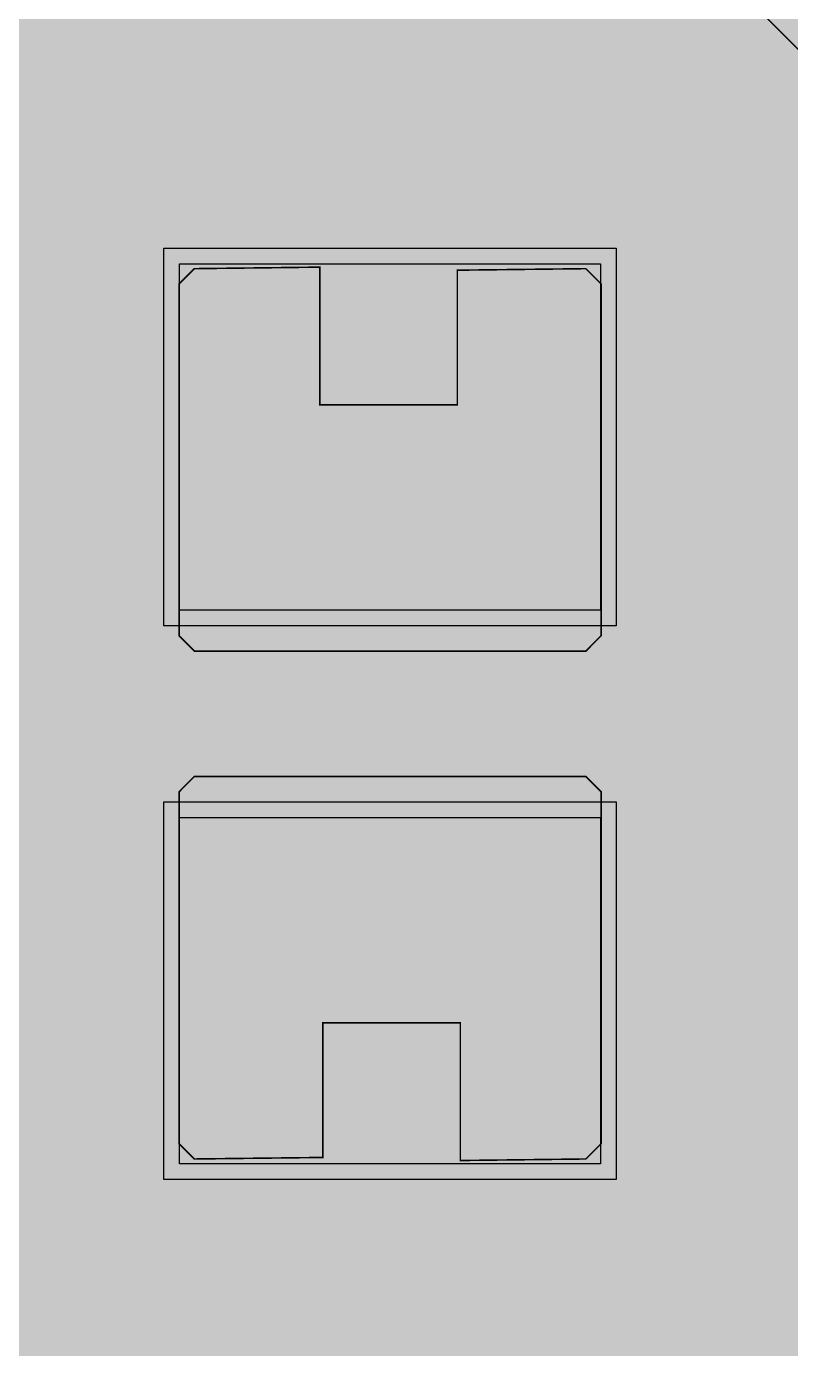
# Model space of a CAD drawing. Header units: millimetres. Extents: x -1 to 101, y -101 to 2.
# Drawn here: x 85.679 to 88.178, y -15.791 to -11.469 of the extents above; entities that cross this region are included whole.
import ezdxf

# ---------------------------------------------------------------- set-up
doc = ezdxf.new("R2010")
doc.units = ezdxf.units.MM
doc.header["$MEASUREMENT"] = 0
for name, color, linetype, true_color in [('Bottom-Layer', 7, 'Continuous', 0x0000ff), ('Inner2', 7, 'Continuous', 0x008000), ('Top-Layer', 7, 'Continuous', 0xff0000), ('Top-Paste-Mask-Layer', 7, 'Continuous', 0x808080), ('Top-Silkscreen-Layer', 7, 'Continuous', 0xffcc00), ('Top-Solder-Mask-Layer', 7, 'Continuous', 0x800080)]:
    doc.layers.add(name, color=color, linetype=linetype, true_color=true_color)

msp = doc.modelspace()

# ---------------------------------------------------------------- hatches: boundary and pattern name
at = {"layer": 'Bottom-Layer'}
msp.add_hatch(color=256, dxfattribs=at).paths.add_polyline_path([(9.0935, -61.626), (0.3581, -61.626), (0.3581, -4), (0.4494, -3.1896), (0.7188, -2.4199), (1.1527, -1.7293), (1.7293, -1.1527), (2.4199, -0.7188), (3.1896, -0.4494), (4, -0.3581), (96.0002, -0.3581), (96.8106, -0.4494), (97.5803, -0.7188), (98.2709, -1.1527), (98.8475, -1.7293), (99.2814, -2.4199), (99.5508, -3.1896), (99.6421, -4), (99.6421, -96.0002), (99.5508, -96.8106), (99.2814, -97.5803), (98.8475, -98.2709), (98.2709, -98.8475), (97.5803, -99.2814), (96.8106, -99.5508), (96.0002, -99.6421), (92.8808, -99.6421), (92.8808, -76.7082), (92.8503, -76.6345), (92.7767, -76.604), (73.749, -76.604), (73.749, -68.2918), (73.7106, -68.0989), (73.6013, -67.9353), (70.0796, -64.4136), (69.9161, -64.3044), (69.7231, -64.266), (12.9502, -64.266), (12.9502, -62.2301), (12.8826, -61.9781), (12.6981, -61.7935), (12.446, -61.726), (9.3504, -61.726), (9.2341, -61.6584), (9.1035, -61.6265), (9.0985, -61.6261)])
at = {"layer": 'Inner2'}
msp.add_hatch(color=256, dxfattribs=at).paths.add_polyline_path([(30.3951, -49.6317), (39.514, -49.6317), (39.7357, -49.6698), (39.9573, -49.6317), (48.8951, -49.6317), (48.934, -49.624), (48.9669, -49.6019), (50.8719, -47.6969), (50.894, -47.664), (50.9017, -47.6251), (50.9017, -32.9351), (51.0962, -32.7407), (51.9767, -32.7407), (51.9192, -33.0945), (52.0541, -33.4265), (52.3422, -33.6398), (52.6993, -33.672), (53.0209, -33.5137), (53.2131, -33.2112), (53.3834, -33.4932), (53.6685, -33.6584), (53.9978, -33.6661), (54.2902, -33.5143), (54.4735, -33.2406), (54.5025, -32.9124), (54.8376, -32.881), (55.1141, -32.689), (55.2608, -32.3861), (67.4792, -20.1676), (73.9141, -20.1676), (73.953, -20.1599), (73.986, -20.1379), (74.24, -19.8839), (74.262, -19.8509), (74.2697, -19.812), (74.2697, -19.6954), (74.5661, -19.6974), (74.8337, -19.57), (75.0191, -19.3389), (75.0853, -19.05), (75.0191, -18.7612), (74.8337, -18.53), (74.5661, -18.4027), (74.2697, -18.4046), (74.2697, -18.171), (74.5665, -18.1737), (74.8348, -18.0466), (75.0207, -17.8153), (75.0871, -17.526), (75.0207, -17.2368), (74.8348, -17.0054), (74.5665, -16.8784), (74.2697, -16.8811), (74.2697, -12.4476), (74.5741, -12.4635), (74.8534, -12.3416), (75.0487, -12.1076), (75.1187, -11.811), (75.0487, -11.5144), (74.8534, -11.2804), (74.5741, -11.1585), (74.2697, -11.1744), (74.2697, -6.858), (74.262, -6.8191), (74.24, -6.7862), (72.97, -5.5162), (72.937, -5.4941), (72.8981, -5.4864), (53.5092, -5.4864), (51.5069, -3.4842), (51.474, -3.4621), (51.4351, -3.4544), (41.9101, -3.4544), (41.8712, -3.4621), (41.8382, -3.4842), (41.3302, -3.9922), (41.3082, -4.0251), (41.3005, -4.064), (41.3005, -5.6902), (40.8423, -6.1484), (39.4391, -6.1484), (39.0907, -5.7999), (39.0907, -3.0901), (40.0472, -2.1336), (52.282, -2.1336), (54.1573, -4.0089), (54.1902, -4.0309), (54.2291, -4.0386), (80.5533, -4.0386), (96.7805, -20.2659), (96.6065, -20.4805), (96.5351, -20.7475), (96.5787, -21.0204), (96.7298, -21.2518), (96.4811, -21.4693), (96.3682, -21.7797), (96.419, -22.106), (96.6209, -22.3674), (96.9239, -22.4989), (97.2528, -22.468), (97.5259, -22.2823), (97.6756, -21.9878), (97.6646, -21.6577), (97.4958, -21.3738), (97.6138, -21.2977), (97.7131, -21.1984), (99.6421, -23.1274), (99.6421, -29.1804), (99.3772, -29.0277), (99.0719, -29.01), (98.7911, -29.1312), (98.5946, -29.3654), (98.5241, -29.663), (98.5946, -29.9606), (98.7911, -30.1949), (99.0719, -30.316), (99.3772, -30.2984), (99.6421, -30.1456), (99.6421, -32.1805), (99.4283, -32.0452), (99.1795, -31.9999), (98.9317, -32.051), (99.0727, -31.7661), (99.0649, -31.4483), (98.91, -31.1706), (98.6438, -30.997), (98.3272, -30.9672), (98.0332, -31.0881), (97.8293, -31.332), (97.7623, -31.6428), (97.8477, -31.949), (98.0658, -32.1804), (98.3665, -32.2836), (98.6807, -32.235), (98.5369, -32.5333), (98.5552, -32.864), (98.7312, -33.1445), (99.0209, -33.305), (99.352, -33.3053), (99.6421, -33.1456), (99.6421, -35.1805), (99.3772, -35.0277), (99.0719, -35.01), (98.7911, -35.1312), (98.5946, -35.3654), (98.5241, -35.663), (98.5946, -35.9606), (98.7911, -36.1949), (99.0719, -36.316), (99.3772, -36.2984), (99.6421, -36.1456), (99.6421, -38.1805), (99.3772, -38.0277), (99.0719, -38.01), (98.7911, -38.1312), (98.5946, -38.3655), (98.5241, -38.663), (98.5946, -38.9606), (98.7911, -39.1949), (99.0719, -39.3161), (99.3772, -39.2984), (99.6421, -39.1456), (99.6421, -41.1805), (99.3772, -41.0277), (99.0719, -41.01), (98.7911, -41.1312), (98.5946, -41.3655), (98.5241, -41.663), (98.5946, -41.9606), (98.7911, -42.1949), (99.0719, -42.3161), (99.3772, -42.2984), (99.6421, -42.1456), (99.6421, -44.1805), (99.3819, -44.0291), (99.0816, -44.0084), (98.803, -44.1225), (98.6036, -44.348), (98.3515, -44.1165), (98.0175, -44.0415), (97.6906, -44.1431), (97.4579, -44.3942), (97.3815, -44.7279), (97.4817, -45.0552), (97.7318, -45.289), (98.0651, -45.3669), (98.3929, -45.2682), (98.6278, -45.0191), (98.8327, -45.2234), (99.1051, -45.3211), (99.3932, -45.2934), (99.6421, -45.1456), (99.6421, -50.1805), (99.3772, -50.0277), (99.0719, -50.01), (98.7911, -50.1312), (98.5946, -50.3655), (98.5241, -50.663), (98.5946, -50.9606), (98.7911, -51.1949), (99.0719, -51.3161), (99.3772, -51.2984), (99.6421, -51.1456), (99.6421, -53.1805), (99.3772, -53.0277), (99.0719, -53.01), (98.7911, -53.1312), (98.5946, -53.3655), (98.5241, -53.663), (98.5946, -53.9606), (98.7911, -54.1949), (99.0719, -54.3161), (99.3772, -54.2984), (99.6421, -54.1456), (99.6421, -56.1805), (99.3772, -56.0277), (99.0719, -56.01), (98.7911, -56.1312), (98.5946, -56.3655), (98.5241, -56.663), (98.5946, -56.9606), (98.7911, -57.1949), (99.0719, -57.3161), (99.3772, -57.2984), (99.6421, -57.1456), (99.6421, -59.1805), (99.3505, -59.0203), (99.0178, -59.0219), (98.7277, -59.1849), (98.4723, -59.0503), (98.184, -59.0369), (97.9172, -59.1473), (97.7227, -59.3606), (97.5199, -59.1416), (97.2417, -59.0337), (96.9443, -59.0588), (96.688, -59.2117), (96.5247, -59.4615), (89.8022, -59.4615), (89.9933, -59.2402), (90.0706, -58.9583), (90.0192, -58.6705), (89.8491, -58.4328), (89.5932, -58.2913), (89.3014, -58.2736), (89.0303, -58.3832), (88.8327, -58.5986), (88.6351, -58.3832), (88.364, -58.2736), (88.0722, -58.2913), (87.8163, -58.4328), (87.6461, -58.6705), (87.5947, -58.9583), (87.6721, -59.2402), (87.8632, -59.4615), (86.7183, -59.4615), (86.7183, -55.6261), (86.6911, -55.4891), (86.6134, -55.3729), (85.2164, -53.9759), (85.1002, -53.8982), (84.9632, -53.871), (80.2821, -53.871), (80.4048, -53.6051), (80.401, -53.3124), (80.2716, -53.0498), (80.0417, -52.8686), (79.7562, -52.804), (79.4706, -52.8686), (79.2407, -53.0498), (79.1113, -53.3124), (79.1075, -53.6051), (79.2302, -53.871), (78.9942, -53.871), (78.8571, -53.8982), (78.7409, -53.9759), (75.0848, -57.632), (75.0032, -57.3386), (74.7991, -57.1126), (74.5156, -57.0016), (74.2123, -57.0291), (73.9532, -57.1892), (73.7931, -57.4482), (73.7656, -57.7515), (73.8766, -58.0351), (74.1026, -58.2392), (74.396, -58.3207), (74.2959, -58.4209), (74.2183, -58.5371), (74.191, -58.6741), (74.191, -59.4615), (30.3951, -59.4615), (30.2007, -59.267), (30.2007, -49.8262)])
at = {"layer": 'Top-Layer'}
for points in [[(87.5567, -13.3773), (86.1797, -13.3773), (86.1797, -12.2448), (87.5567, -12.2448)], [(86.1797, -14.0548), (87.5567, -14.0548), (87.5567, -15.1873), (86.1797, -15.1873)]]:
    msp.add_hatch(color=256, dxfattribs=at).paths.add_polyline_path(points)
at = {"layer": 'Top-Paste-Mask-Layer'}
for points in [[(87.5082, -13.511), (86.2282, -13.511), (86.1782, -13.461), (86.1782, -12.311), (86.2282, -12.261), (86.6382, -12.256), (86.6382, -12.706), (87.0882, -12.706), (87.0882, -12.266), (87.5082, -12.261), (87.5582, -12.311), (87.5582, -13.461)], [(87.5082, -13.511), (86.2282, -13.511), (86.1782, -13.461), (86.1782, -12.311), (86.2282, -12.261), (86.6382, -12.256), (86.6382, -12.706), (87.0882, -12.706), (87.0882, -12.266), (87.5082, -12.261), (87.5582, -12.311), (87.5582, -13.461)], [(86.2282, -13.921), (87.5082, -13.921), (87.5582, -13.971), (87.5582, -15.121), (87.5082, -15.171), (87.0981, -15.176), (87.0981, -14.726), (86.6481, -14.726), (86.6481, -15.166), (86.2282, -15.171), (86.1782, -15.121), (86.1782, -13.971)], [(86.2282, -13.921), (87.5082, -13.921), (87.5582, -13.971), (87.5582, -15.121), (87.5082, -15.171), (87.0981, -15.176), (87.0981, -14.726), (86.6481, -14.726), (86.6481, -15.166), (86.2282, -15.171), (86.1782, -15.121), (86.1782, -13.971)]]:
    msp.add_hatch(color=256, dxfattribs=at).paths.add_polyline_path(points)
at = {"layer": 'Top-Solder-Mask-Layer'}
for points in [[(87.6075, -13.4281), (86.1289, -13.4281), (86.1289, -12.194), (87.6075, -12.194)], [(86.1289, -14.004), (87.6075, -14.004), (87.6075, -15.2381), (86.1289, -15.2381)]]:
    msp.add_hatch(color=256, dxfattribs=at).paths.add_polyline_path(points)

# ---------------------------------------------------------------- linework, layer by layer
at = {"layer": 'Inner2'}
for points, const_width in [([(54.2291, -3.937), (80.5954, -3.937), (100.9652, -24.3068), (100.9652, -58.5471)], 0.00508), ([(54.2291, -4.0386), (80.5533, -4.0386), (96.7805, -20.2659)], 0.0508)]:
    msp.add_lwpolyline(points, dxfattribs=dict(at, const_width=const_width))
at = {"layer": 'Top-Layer', "const_width": 0.17}
for points in [[(87.9952, -11.684), (86.8682, -12.811)], [(97.4092, -11.684), (87.9952, -11.684)], [(86.8682, -14.621), (86.8682, -12.811)], [(86.2172, -14.621), (85.3442, -15.494)], [(86.8682, -14.621), (86.2172, -14.621)], [(85.1062, -16.494), (85.9792, -15.621)], [(85.9792, -15.621), (88.4082, -15.621)]]:
    msp.add_lwpolyline(points, dxfattribs=at)
at = {"layer": 'Top-Layer'}
for points in [[(87.5567, -13.3773), (86.1797, -13.3773), (86.1797, -12.2448), (87.5567, -12.2448)], [(86.1797, -14.0548), (87.5567, -14.0548), (87.5567, -15.1873), (86.1797, -15.1873)]]:
    msp.add_lwpolyline(points, close=True, dxfattribs=at)
at = {"layer": 'Top-Paste-Mask-Layer', "const_width": 0.00508}
for points in [[(87.5082, -13.511), (86.2282, -13.511), (86.1782, -13.461), (86.1782, -12.311), (86.2282, -12.261), (86.6382, -12.256), (86.6382, -12.706), (87.0882, -12.706), (87.0882, -12.266), (87.5082, -12.261), (87.5582, -12.311), (87.5582, -13.461)], [(87.5082, -13.511), (86.2282, -13.511), (86.1782, -13.461), (86.1782, -12.311), (86.2282, -12.261), (86.6382, -12.256), (86.6382, -12.706), (87.0882, -12.706), (87.0882, -12.266), (87.5082, -12.261), (87.5582, -12.311), (87.5582, -13.461)], [(86.2282, -13.921), (87.5082, -13.921), (87.5582, -13.971), (87.5582, -15.121), (87.5082, -15.171), (87.0981, -15.176), (87.0981, -14.726), (86.6481, -14.726), (86.6481, -15.166), (86.2282, -15.171), (86.1782, -15.121), (86.1782, -13.971)], [(86.2282, -13.921), (87.5082, -13.921), (87.5582, -13.971), (87.5582, -15.121), (87.5082, -15.171), (87.0981, -15.176), (87.0981, -14.726), (86.6481, -14.726), (86.6481, -15.166), (86.2282, -15.171), (86.1782, -15.121), (86.1782, -13.971)]]:
    msp.add_lwpolyline(points, close=True, dxfattribs=at)
at = {"layer": 'Top-Silkscreen-Layer', "const_width": 0.1524}
for points in [[(85.9511, -13.5722), (85.9511, -12.2872)], [(85.9511, -13.5722), (85.9511, -12.2872)], [(87.7853, -12.2872), (87.7853, -13.5722)], [(87.7853, -12.2872), (87.7853, -13.5722)], [(87.7853, -13.5722), (85.9511, -13.5722)], [(87.7853, -13.5722), (85.9511, -13.5722)], [(85.9511, -15.1448), (85.9511, -13.8599)], [(85.9511, -13.8599), (87.7853, -13.8599)], [(85.9511, -15.1448), (85.9511, -13.8599)], [(85.9511, -13.8599), (87.7853, -13.8599)], [(87.7853, -13.8599), (87.7853, -15.1448)], [(87.7853, -13.8599), (87.7853, -15.1448)]]:
    msp.add_lwpolyline(points, dxfattribs=at)
at = {"layer": 'Top-Solder-Mask-Layer'}
for points in [[(87.6075, -13.4281), (86.1289, -13.4281), (86.1289, -12.194), (87.6075, -12.194)], [(86.1289, -14.004), (87.6075, -14.004), (87.6075, -15.2381), (86.1289, -15.2381)]]:
    msp.add_lwpolyline(points, close=True, dxfattribs=at)

doc.saveas('drawing.dxf')
